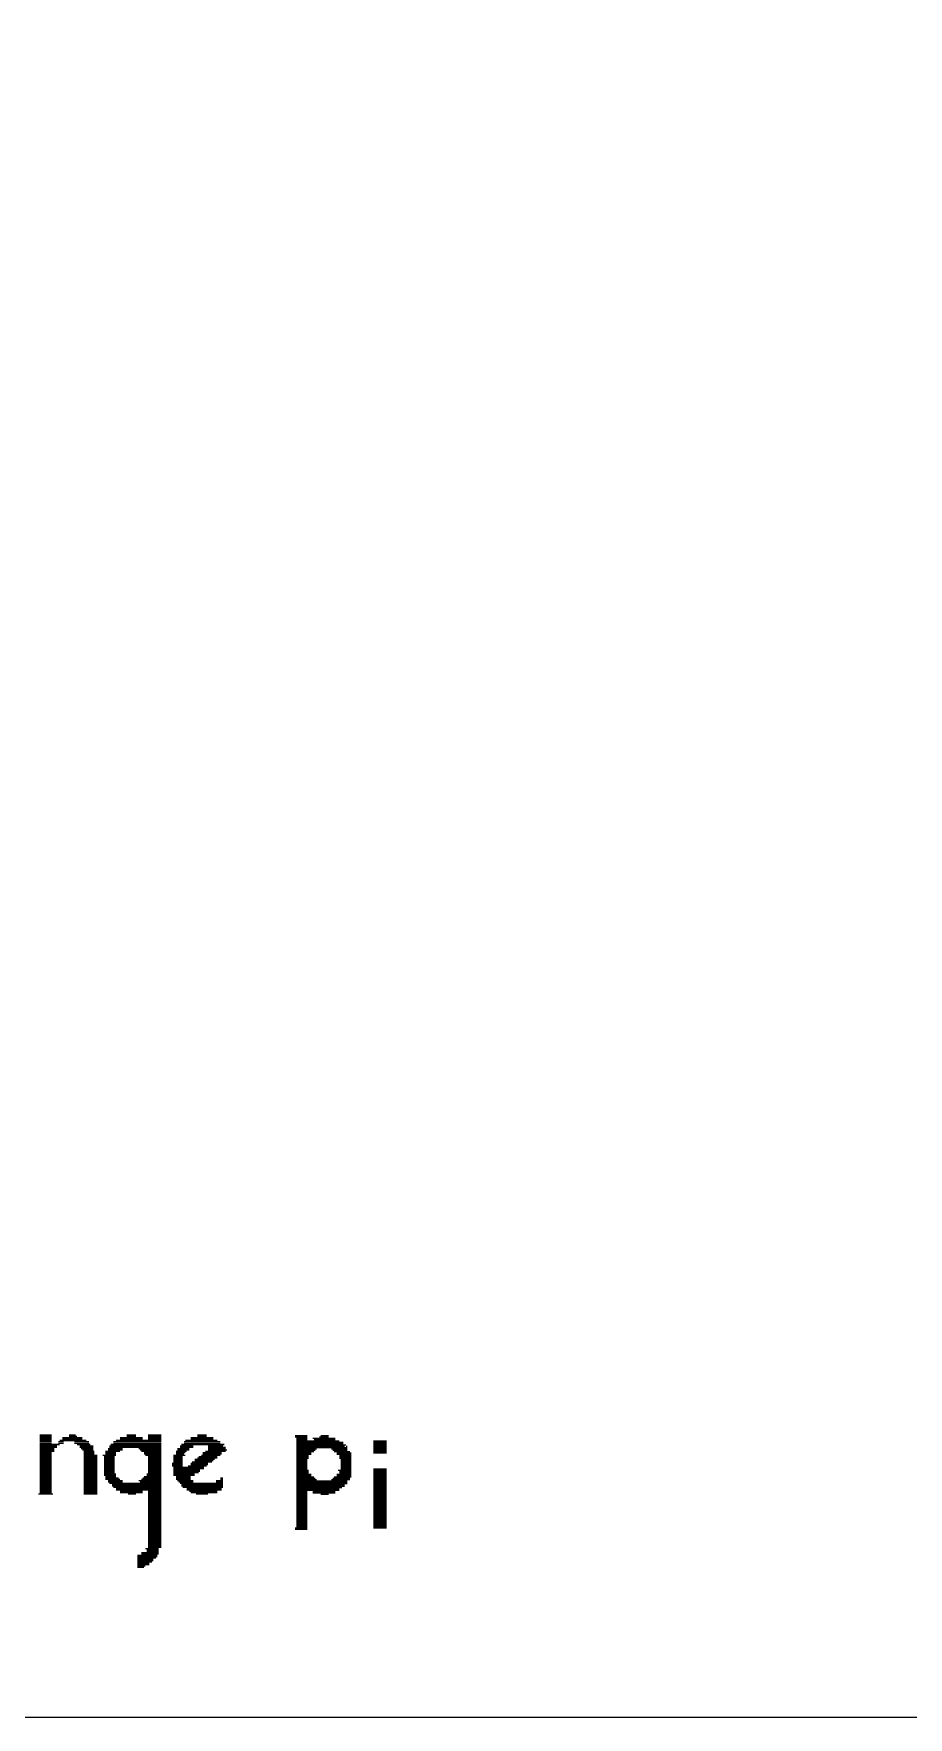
# Model space of a CAD drawing. Extents: x 24 to 162, y 5 to 143.
# Drawn here: x 109.46 to 127.21, y 4.79 to 38.97 of the extents above; entities that cross this region are included whole.
import ezdxf

# ---------------------------------------------------------------- set-up
doc = ezdxf.new("R2010")
doc.units = 0
doc.layers.add('BG_OUTLINE', color=7, linetype='CONTINUOUS')
doc.layers.add('BG_SILKSCREEN_TOP', color=7, linetype='CONTINUOUS')

msp = doc.modelspace()

# ---------------------------------------------------------------- linework, layer by layer
at = {"layer": 'BG_OUTLINE'}
msp.add_lwpolyline([(89.27973, 4.786376), (137.279634, 4.786376, 0.414205), (140.779246, 8.286242), (140.779246, 41.286176, 0.414226), (137.279634, 44.786296), (89.27973, 44.786296, 0.414268), (85.779356, 41.286176), (85.779356, 8.286242, 0.414248)], format="xyb", close=True, dxfattribs=at)
at = {"layer": 'BG_SILKSCREEN_TOP', "const_width": 0.027178}
for points in [[(109.578902, 10.5156), (109.82325, 10.5156)], [(109.578902, 10.488422), (109.82325, 10.488422)], [(109.578902, 10.461498), (109.82325, 10.461498)], [(109.578902, 10.43432), (109.82325, 10.43432)], [(109.578902, 10.407142), (109.82325, 10.407142)], [(109.578902, 10.380218), (109.82325, 10.380218)], [(109.578902, 10.352786), (109.82325, 10.352786)], [(109.578902, 10.325862), (109.986064, 10.325862)], [(109.578902, 10.29843), (109.931962, 10.29843)], [(109.578902, 10.271506), (109.931962, 10.271506)], [(109.578902, 10.244328), (109.877352, 10.244328)], [(109.958886, 10.380218), (110.067344, 10.380218)], [(109.958886, 10.352786), (110.067344, 10.352786)], [(109.986064, 10.407142), (110.528862, 10.407142)], [(110.04042, 10.461498), (110.447328, 10.461498)], [(110.04042, 10.43432), (110.447328, 10.43432)], [(110.176056, 10.5156), (110.311946, 10.5156)], [(110.176056, 10.488422), (110.33887, 10.488422)], [(110.284768, 10.380218), (110.583218, 10.380218)], [(110.284768, 10.352786), (110.583218, 10.352786)], [(110.33887, 10.325862), (110.610396, 10.325862)], [(110.393226, 10.29843), (110.664752, 10.29843)], [(110.393226, 10.271506), (110.664752, 10.271506)], [(110.420404, 10.244328), (110.664752, 10.244328)], [(110.963202, 10.244328), (111.261652, 10.244328)], [(110.99038, 10.29843), (112.048798, 10.29843)], [(110.99038, 10.271506), (112.048798, 10.271506)], [(111.017304, 10.325862), (112.048798, 10.325862)], [(111.07166, 10.380218), (112.048798, 10.380218)], [(111.07166, 10.352786), (112.048798, 10.352786)], [(111.126016, 10.407142), (112.048798, 10.407142)], [(111.207296, 10.461498), (111.668814, 10.461498)], [(111.207296, 10.43432), (111.668814, 10.43432)], [(111.343186, 10.5156), (111.533178, 10.5156)], [(111.343186, 10.488422), (111.533178, 10.488422)], [(111.58728, 10.244328), (112.048798, 10.244328)], [(111.777272, 10.5156), (112.048798, 10.5156)], [(111.777272, 10.488422), (112.048798, 10.488422)], [(111.777272, 10.461498), (112.048798, 10.461498)], [(111.777272, 10.43432), (112.048798, 10.43432)], [(112.37468, 10.244328), (112.618774, 10.244328)], [(112.428782, 10.29843), (112.700054, 10.29843)], [(112.428782, 10.271506), (112.700054, 10.271506)], [(112.45596, 10.325862), (113.324386, 10.325862)], [(112.510062, 10.380218), (113.243106, 10.380218)], [(112.510062, 10.352786), (113.243106, 10.352786)], [(112.53724, 10.407142), (113.188496, 10.407142)], [(112.645952, 10.461498), (113.107216, 10.461498)], [(112.645952, 10.43432), (113.107216, 10.43432)], [(112.781588, 10.5156), (112.97158, 10.5156)], [(112.781588, 10.488422), (112.97158, 10.488422)], [(112.998758, 10.29843), (113.297208, 10.29843)], [(112.998758, 10.271506), (113.351564, 10.271506)], [(112.998758, 10.244328), (113.351564, 10.244328)], [(114.765074, 10.507726), (115.009168, 10.507726)], [(114.765074, 10.480548), (115.009168, 10.480548)], [(114.792252, 10.45337), (115.009168, 10.45337)], [(114.792252, 10.426192), (115.009168, 10.426192)], [(114.792252, 10.399014), (115.660678, 10.399014)], [(114.792252, 10.37209), (115.742212, 10.37209)], [(114.792252, 10.344912), (115.742212, 10.344912)], [(114.792252, 10.317734), (115.796568, 10.317734)], [(114.792252, 10.290556), (115.769136, 10.290556)], [(114.792252, 10.263378), (115.823492, 10.263378)], [(115.11788, 10.45337), (115.579144, 10.45337)], [(115.145058, 10.426192), (115.579144, 10.426192)], [(115.253516, 10.480548), (115.443508, 10.480548)], [(115.280694, 10.507726), (115.443508, 10.507726)], [(115.796568, 10.290556), (115.823492, 10.290556)], [(116.354352, 10.39749), (116.625624, 10.39749)], [(116.354352, 10.370312), (116.625624, 10.370312)], [(116.354352, 10.343134), (116.625624, 10.343134)], [(116.354352, 10.31621), (116.625624, 10.31621)], [(116.354352, 10.289032), (116.625624, 10.289032)], [(116.354352, 10.2616), (116.625624, 10.2616)], [(109.578902, 10.21715), (109.877352, 10.21715)], [(109.578902, 10.190226), (109.877352, 10.190226)], [(109.578902, 10.162794), (109.82325, 10.162794)], [(109.578902, 10.13587), (109.82325, 10.13587)], [(109.578902, 10.108438), (109.82325, 10.108438)], [(109.578902, 10.081514), (109.82325, 10.081514)], [(109.578902, 10.054336), (109.82325, 10.054336)], [(109.578902, 10.027158), (109.82325, 10.027158)], [(109.578902, 9.99998), (109.82325, 9.99998)], [(109.578902, 9.973056), (109.82325, 9.973056)], [(109.578902, 9.945878), (109.82325, 9.945878)], [(109.578902, 9.918446), (109.82325, 9.918446)], [(110.447328, 10.21715), (110.664752, 10.21715)], [(110.47476, 10.190226), (110.691676, 10.190226)], [(110.47476, 10.162794), (110.691676, 10.162794)], [(110.47476, 10.13587), (110.691676, 10.13587)], [(110.47476, 10.108438), (110.746032, 10.108438)], [(110.47476, 10.081514), (110.746032, 10.081514)], [(110.47476, 10.054336), (110.746032, 10.054336)], [(110.47476, 10.027158), (110.746032, 10.027158)], [(110.47476, 9.99998), (110.746032, 9.99998)], [(110.47476, 9.973056), (110.746032, 9.973056)], [(110.47476, 9.945878), (110.746032, 9.945878)], [(110.47476, 9.918446), (110.746032, 9.918446)], [(110.854744, 10.108438), (111.126016, 10.108438)], [(110.881668, 10.081514), (111.098838, 10.081514)], [(110.881668, 10.054336), (111.098838, 10.054336)], [(110.881668, 10.027158), (111.098838, 10.027158)], [(110.881668, 9.99998), (111.098838, 9.99998)], [(110.881668, 9.973056), (111.098838, 9.973056)], [(110.881668, 9.945878), (111.098838, 9.945878)], [(110.881668, 9.918446), (111.098838, 9.918446)], [(110.908846, 10.190226), (111.207296, 10.190226)], [(110.908846, 10.162794), (111.126016, 10.162794)], [(110.908846, 10.13587), (111.126016, 10.13587)], [(110.963202, 10.21715), (111.261652, 10.21715)], [(111.614712, 10.21715), (112.048798, 10.21715)], [(111.641636, 10.190226), (112.048798, 10.190226)], [(111.695992, 10.162794), (112.048798, 10.162794)], [(111.695992, 10.13587), (112.048798, 10.13587)], [(111.72317, 10.108438), (112.048798, 10.108438)], [(111.777272, 10.081514), (112.048798, 10.081514)], [(111.777272, 10.054336), (112.048798, 10.054336)], [(111.777272, 10.027158), (112.048798, 10.027158)], [(111.777272, 9.99998), (112.048798, 9.99998)], [(111.777272, 9.973056), (112.048798, 9.973056)], [(111.777272, 9.945878), (112.048798, 9.945878)], [(111.777272, 9.918446), (112.048798, 9.918446)], [(112.265968, 9.945878), (112.483138, 9.945878)], [(112.265968, 9.918446), (112.483138, 9.918446)], [(112.293146, 10.108438), (112.53724, 10.108438)], [(112.293146, 10.081514), (112.483138, 10.081514)], [(112.293146, 10.054336), (112.483138, 10.054336)], [(112.293146, 10.027158), (112.483138, 10.027158)], [(112.293146, 9.99998), (112.483138, 9.99998)], [(112.293146, 9.973056), (112.483138, 9.973056)], [(112.347248, 10.190226), (112.564418, 10.190226)], [(112.347248, 10.162794), (112.53724, 10.162794)], [(112.347248, 10.13587), (112.510062, 10.13587)], [(112.37468, 10.21715), (112.618774, 10.21715)], [(112.645952, 9.945878), (112.998758, 9.945878)], [(112.645952, 9.918446), (112.998758, 9.918446)], [(112.67313, 9.973056), (113.080038, 9.973056)], [(112.727232, 10.027158), (113.134394, 10.027158)], [(112.727232, 9.99998), (113.107216, 9.99998)], [(112.781588, 10.054336), (113.188496, 10.054336)], [(112.808766, 10.081514), (113.188496, 10.081514)], [(112.863122, 10.108438), (113.243106, 10.108438)], [(112.890046, 10.162794), (113.27003, 10.162794)], [(112.890046, 10.13587), (113.27003, 10.13587)], [(112.944402, 10.190226), (113.351564, 10.190226)], [(112.998758, 10.21715), (113.378488, 10.21715)], [(114.792252, 10.2362), (115.19916, 10.2362)], [(114.792252, 10.209022), (115.172236, 10.209022)], [(114.792252, 10.182098), (115.145058, 10.182098)], [(114.792252, 10.15492), (115.090702, 10.15492)], [(114.792252, 10.127742), (115.090702, 10.127742)], [(114.792252, 10.100564), (115.0366, 10.100564)], [(114.792252, 10.07364), (115.0366, 10.07364)], [(114.792252, 10.046208), (115.0366, 10.046208)], [(114.792252, 10.01903), (115.009168, 10.01903)], [(114.792252, 9.992106), (115.009168, 9.992106)], [(114.792252, 9.964928), (115.009168, 9.964928)], [(114.792252, 9.93775), (115.009168, 9.93775)], [(114.792252, 9.910572), (115.009168, 9.910572)], [(115.497864, 10.2362), (115.823492, 10.2362)], [(115.525042, 10.209022), (115.823492, 10.209022)], [(115.55222, 10.182098), (115.877848, 10.182098)], [(115.606576, 10.15492), (115.905026, 10.15492)], [(115.606576, 10.127742), (115.905026, 10.127742)], [(115.660678, 10.100564), (115.905026, 10.100564)], [(115.660678, 10.07364), (115.905026, 10.07364)], [(115.660678, 10.046208), (115.905026, 10.046208)], [(115.687856, 10.01903), (115.905026, 10.01903)], [(115.687856, 9.992106), (115.905026, 9.992106)], [(115.687856, 9.964928), (115.905026, 9.964928)], [(115.687856, 9.93775), (115.905026, 9.93775)], [(115.687856, 9.910572), (115.905026, 9.910572)], [(116.354352, 10.234676), (116.625624, 10.234676)], [(116.354352, 10.207498), (116.625624, 10.207498)], [(116.354352, 10.18032), (116.625624, 10.18032)], [(116.354352, 10.153142), (116.625624, 10.153142)], [(109.578902, 9.891776), (109.82325, 9.891776)], [(109.578902, 9.864344), (109.82325, 9.864344)], [(109.578902, 9.837166), (109.82325, 9.837166)], [(109.578902, 9.809988), (109.82325, 9.809988)], [(109.578902, 9.783064), (109.82325, 9.783064)], [(109.578902, 9.755886), (109.82325, 9.755886)], [(109.578902, 9.728708), (109.82325, 9.728708)], [(109.578902, 9.701784), (109.82325, 9.701784)], [(109.578902, 9.674352), (109.82325, 9.674352)], [(109.578902, 9.64692), (109.82325, 9.64692)], [(109.578902, 9.619996), (109.82325, 9.619996)], [(109.578902, 9.593072), (109.82325, 9.593072)], [(109.578902, 9.56564), (109.82325, 9.56564)], [(110.47476, 9.891776), (110.746032, 9.891776)], [(110.47476, 9.864344), (110.746032, 9.864344)], [(110.47476, 9.837166), (110.746032, 9.837166)], [(110.47476, 9.809988), (110.746032, 9.809988)], [(110.47476, 9.783064), (110.746032, 9.783064)], [(110.47476, 9.755886), (110.746032, 9.755886)], [(110.47476, 9.728708), (110.746032, 9.728708)], [(110.47476, 9.701784), (110.746032, 9.701784)], [(110.47476, 9.674352), (110.746032, 9.674352)], [(110.47476, 9.64692), (110.746032, 9.64692)], [(110.47476, 9.619996), (110.746032, 9.619996)], [(110.47476, 9.593072), (110.746032, 9.593072)], [(110.47476, 9.56564), (110.746032, 9.56564)], [(110.881668, 9.891776), (111.098838, 9.891776)], [(110.881668, 9.864344), (111.098838, 9.864344)], [(110.881668, 9.837166), (111.098838, 9.837166)], [(110.881668, 9.809988), (111.098838, 9.809988)], [(110.881668, 9.783064), (111.098838, 9.783064)], [(110.881668, 9.755886), (111.098838, 9.755886)], [(110.881668, 9.728708), (111.126016, 9.728708)], [(110.881668, 9.701784), (111.126016, 9.701784)], [(110.908846, 9.674352), (111.126016, 9.674352)], [(110.908846, 9.64692), (111.180372, 9.64692)], [(110.908846, 9.619996), (111.207296, 9.619996)], [(110.963202, 9.593072), (111.261652, 9.593072)], [(110.963202, 9.56564), (111.261652, 9.56564)], [(111.58728, 9.593072), (112.048798, 9.593072)], [(111.614712, 9.56564), (112.048798, 9.56564)], [(111.641636, 9.619996), (112.048798, 9.619996)], [(111.668814, 9.64692), (112.048798, 9.64692)], [(111.695992, 9.674352), (112.048798, 9.674352)], [(111.750348, 9.728708), (112.048798, 9.728708)], [(111.750348, 9.701784), (112.048798, 9.701784)], [(111.777272, 9.891776), (112.048798, 9.891776)], [(111.777272, 9.864344), (112.048798, 9.864344)], [(111.777272, 9.837166), (112.048798, 9.837166)], [(111.777272, 9.809988), (112.048798, 9.809988)], [(111.777272, 9.783064), (112.048798, 9.783064)], [(111.777272, 9.755886), (112.048798, 9.755886)], [(112.265968, 9.891776), (112.483138, 9.891776)], [(112.293146, 9.864344), (112.917224, 9.864344)], [(112.293146, 9.837166), (112.917224, 9.837166)], [(112.293146, 9.809988), (112.835944, 9.809988)], [(112.293146, 9.783064), (112.835944, 9.783064)], [(112.293146, 9.755886), (112.808766, 9.755886)], [(112.293146, 9.728708), (112.727232, 9.728708)], [(112.293146, 9.701784), (112.727232, 9.701784)], [(112.347248, 9.674352), (112.645952, 9.674352)], [(112.347248, 9.64692), (112.645952, 9.64692)], [(112.347248, 9.619996), (112.645952, 9.619996)], [(112.37468, 9.593072), (112.700054, 9.593072)], [(112.401604, 9.56564), (112.700054, 9.56564)], [(112.591596, 9.891776), (112.97158, 9.891776)], [(113.161572, 9.593072), (113.297208, 9.593072)], [(113.161572, 9.56564), (113.297208, 9.56564)], [(113.243106, 9.64692), (113.297208, 9.64692)], [(113.243106, 9.619996), (113.297208, 9.619996)], [(114.792252, 9.883648), (115.009168, 9.883648)], [(114.792252, 9.856216), (115.009168, 9.856216)], [(114.792252, 9.829038), (115.009168, 9.829038)], [(114.792252, 9.802114), (115.0366, 9.802114)], [(114.792252, 9.774936), (115.0366, 9.774936)], [(114.792252, 9.747758), (115.0366, 9.747758)], [(114.792252, 9.72058), (115.090702, 9.72058)], [(114.792252, 9.693656), (115.090702, 9.693656)], [(114.792252, 9.666224), (115.145058, 9.666224)], [(114.792252, 9.639046), (115.172236, 9.639046)], [(114.792252, 9.612122), (115.19916, 9.612122)], [(114.792252, 9.584944), (115.823492, 9.584944)], [(115.497864, 9.612122), (115.877848, 9.612122)], [(115.525042, 9.639046), (115.877848, 9.639046)], [(115.55222, 9.666224), (115.905026, 9.666224)], [(115.606576, 9.72058), (115.905026, 9.72058)], [(115.606576, 9.693656), (115.905026, 9.693656)], [(115.6335, 9.802114), (115.905026, 9.802114)], [(115.660678, 9.774936), (115.905026, 9.774936)], [(115.660678, 9.747758), (115.905026, 9.747758)], [(115.687856, 9.883648), (115.905026, 9.883648)], [(115.687856, 9.856216), (115.905026, 9.856216)], [(115.687856, 9.829038), (115.905026, 9.829038)], [(116.354352, 9.827768), (116.625624, 9.827768)], [(116.354352, 9.80059), (116.625624, 9.80059)], [(116.354352, 9.773412), (116.625624, 9.773412)], [(116.354352, 9.746488), (116.625624, 9.746488)], [(116.354352, 9.719056), (116.625624, 9.719056)], [(116.354352, 9.692132), (116.625624, 9.692132)], [(116.354352, 9.6647), (116.625624, 9.6647)], [(116.354352, 9.637776), (116.625624, 9.637776)], [(116.354352, 9.610598), (116.625624, 9.610598)], [(116.354352, 9.58342), (116.625624, 9.58342)], [(109.551978, 9.3218), (109.850428, 9.3218)], [(109.578902, 9.538716), (109.82325, 9.538716)], [(109.578902, 9.511792), (109.82325, 9.511792)], [(109.578902, 9.48436), (109.82325, 9.48436)], [(109.578902, 9.457436), (109.82325, 9.457436)], [(109.578902, 9.430004), (109.82325, 9.430004)], [(109.578902, 9.40308), (109.82325, 9.40308)], [(109.578902, 9.375648), (109.82325, 9.375648)], [(109.578902, 9.348724), (109.82325, 9.348724)], [(110.47476, 9.538716), (110.746032, 9.538716)], [(110.47476, 9.511792), (110.746032, 9.511792)], [(110.47476, 9.48436), (110.746032, 9.48436)], [(110.47476, 9.457436), (110.746032, 9.457436)], [(110.47476, 9.430004), (110.746032, 9.430004)], [(110.47476, 9.40308), (110.746032, 9.40308)], [(110.47476, 9.375648), (110.746032, 9.375648)], [(110.47476, 9.348724), (110.746032, 9.348724)], [(110.47476, 9.3218), (110.746032, 9.3218)], [(110.99038, 9.538716), (112.048798, 9.538716)], [(111.044736, 9.511792), (112.048798, 9.511792)], [(111.044736, 9.48436), (112.048798, 9.48436)], [(111.07166, 9.457436), (112.048798, 9.457436)], [(111.126016, 9.430004), (112.048798, 9.430004)], [(111.126016, 9.40308), (112.048798, 9.40308)], [(111.207296, 9.375648), (111.668814, 9.375648)], [(111.207296, 9.348724), (111.668814, 9.348724)], [(111.370364, 9.3218), (111.533178, 9.3218)], [(111.777272, 9.375648), (112.048798, 9.375648)], [(111.777272, 9.348724), (112.048798, 9.348724)], [(111.777272, 9.3218), (112.048798, 9.3218)], [(111.777272, 9.294368), (112.048798, 9.294368)], [(111.777272, 9.267444), (112.048798, 9.267444)], [(111.777272, 9.240012), (112.048798, 9.240012)], [(112.428782, 9.538716), (113.297208, 9.538716)], [(112.45596, 9.511792), (113.297208, 9.511792)], [(112.45596, 9.48436), (113.297208, 9.48436)], [(112.483138, 9.457436), (113.297208, 9.457436)], [(112.564418, 9.430004), (113.27003, 9.430004)], [(112.564418, 9.40308), (113.27003, 9.40308)], [(112.618774, 9.375648), (113.188496, 9.375648)], [(112.645952, 9.348724), (113.188496, 9.348724)], [(112.75441, 9.3218), (112.998758, 9.3218)], [(114.792252, 9.557766), (115.823492, 9.557766)], [(114.792252, 9.530588), (115.823492, 9.530588)], [(114.792252, 9.503664), (115.769136, 9.503664)], [(114.792252, 9.476232), (115.769136, 9.476232)], [(114.792252, 9.449308), (115.715034, 9.449308)], [(114.792252, 9.42213), (115.660678, 9.42213)], [(114.792252, 9.394952), (115.660678, 9.394952)], [(114.792252, 9.367774), (115.009168, 9.367774)], [(114.792252, 9.365742), (115.009168, 9.365742)], [(114.792252, 9.340596), (115.009168, 9.340596)], [(114.792252, 9.338564), (115.009168, 9.338564)], [(114.792252, 9.313672), (115.009168, 9.313672)], [(114.792252, 9.31164), (115.009168, 9.31164)], [(114.792252, 9.28624), (115.009168, 9.28624)], [(114.792252, 9.284208), (115.009168, 9.284208)], [(114.792252, 9.259316), (115.009168, 9.259316)], [(114.792252, 9.256014), (115.009168, 9.256014)], [(114.792252, 9.232138), (115.009168, 9.232138)], [(114.792252, 9.22909), (115.009168, 9.22909)], [(115.11788, 9.367774), (115.579144, 9.367774)], [(115.11788, 9.340596), (115.579144, 9.340596)], [(115.280694, 9.313672), (115.443508, 9.313672)], [(116.354352, 9.556496), (116.625624, 9.556496)], [(116.354352, 9.529064), (116.625624, 9.529064)], [(116.354352, 9.50214), (116.625624, 9.50214)], [(116.354352, 9.474708), (116.625624, 9.474708)], [(116.354352, 9.447784), (116.625624, 9.447784)], [(116.354352, 9.420606), (116.625624, 9.420606)], [(116.354352, 9.393428), (116.625624, 9.393428)], [(116.354352, 9.366504), (116.625624, 9.366504)], [(116.354352, 9.339072), (116.625624, 9.339072)], [(116.354352, 9.312148), (116.625624, 9.312148)], [(116.354352, 9.28497), (116.625624, 9.28497)], [(116.354352, 9.257792), (116.625624, 9.257792)], [(116.354352, 9.23036), (116.625624, 9.23036)], [(111.777272, 9.212834), (112.048798, 9.212834)], [(111.777272, 9.185656), (112.048798, 9.185656)], [(111.777272, 9.158732), (112.048798, 9.158732)], [(111.777272, 9.131554), (112.048798, 9.131554)], [(111.777272, 9.104376), (112.048798, 9.104376)], [(111.777272, 9.077452), (112.048798, 9.077452)], [(111.777272, 9.05002), (112.048798, 9.05002)], [(111.777272, 9.022842), (112.048798, 9.022842)], [(111.777272, 8.995664), (112.048798, 8.995664)], [(111.777272, 8.968486), (112.048798, 8.968486)], [(111.777272, 8.941562), (112.048798, 8.941562)], [(111.777272, 8.914384), (112.048798, 8.914384)], [(111.777272, 8.887206), (112.048798, 8.887206)], [(114.792252, 9.20496), (115.009168, 9.20496)], [(114.792252, 9.201912), (115.009168, 9.201912)], [(114.792252, 9.177782), (115.009168, 9.177782)], [(114.792252, 9.17448), (115.009168, 9.17448)], [(114.792252, 9.150604), (115.009168, 9.150604)], [(114.792252, 9.147556), (115.009168, 9.147556)], [(114.792252, 9.12368), (115.009168, 9.12368)], [(114.792252, 9.120378), (115.009168, 9.120378)], [(114.792252, 9.096248), (115.009168, 9.096248)], [(114.792252, 9.0932), (115.009168, 9.0932)], [(114.792252, 9.069324), (115.009168, 9.069324)], [(114.792252, 9.066022), (115.009168, 9.066022)], [(114.792252, 9.042146), (115.009168, 9.042146)], [(114.792252, 9.039098), (115.009168, 9.039098)], [(114.792252, 9.01192), (115.009168, 9.01192)], [(114.792252, 8.984742), (115.009168, 8.984742)], [(114.792252, 8.957818), (115.009168, 8.957818)], [(114.792252, 8.930386), (115.009168, 8.930386)], [(114.792252, 8.903208), (115.009168, 8.903208)], [(114.792252, 8.87603), (115.009168, 8.87603)], [(116.354352, 9.20369), (116.625624, 9.20369)], [(116.354352, 9.176512), (116.625624, 9.176512)], [(116.354352, 9.14908), (116.625624, 9.14908)], [(116.354352, 9.122156), (116.625624, 9.122156)], [(116.354352, 9.094978), (116.625624, 9.094978)], [(116.354352, 9.0678), (116.625624, 9.0678)], [(116.354352, 9.040622), (116.625624, 9.040622)], [(116.354352, 9.013698), (116.625624, 9.013698)], [(116.354352, 8.98652), (116.625624, 8.98652)], [(116.354352, 8.959088), (116.625624, 8.959088)], [(116.354352, 8.932164), (116.625624, 8.932164)], [(116.354352, 8.904986), (116.625624, 8.904986)], [(116.354352, 8.877808), (116.625624, 8.877808)], [(111.777272, 8.860282), (112.048798, 8.860282)], [(111.777272, 8.833104), (112.048798, 8.833104)], [(111.777272, 8.805672), (112.048798, 8.805672)], [(111.777272, 8.778494), (112.048798, 8.778494)], [(111.777272, 8.75157), (112.048798, 8.75157)], [(111.777272, 8.724392), (112.048798, 8.724392)], [(111.777272, 8.697214), (112.048798, 8.697214)], [(111.777272, 8.67029), (112.048798, 8.67029)], [(111.777272, 8.643112), (112.048798, 8.643112)], [(111.777272, 8.61568), (112.048798, 8.61568)], [(111.777272, 8.588502), (112.048798, 8.588502)], [(111.777272, 8.561578), (112.048798, 8.561578)], [(111.777272, 8.5344), (112.048798, 8.5344)], [(114.765074, 8.631936), (115.009168, 8.631936)], [(114.765074, 8.604758), (115.009168, 8.604758)], [(114.792252, 8.849106), (115.009168, 8.849106)], [(114.792252, 8.821928), (115.009168, 8.821928)], [(114.792252, 8.79475), (115.009168, 8.79475)], [(114.792252, 8.767826), (115.009168, 8.767826)], [(114.792252, 8.740394), (115.009168, 8.740394)], [(114.792252, 8.713216), (115.009168, 8.713216)], [(114.792252, 8.686038), (115.009168, 8.686038)], [(114.792252, 8.659114), (115.009168, 8.659114)], [(116.354352, 8.85063), (116.625624, 8.85063)], [(116.354352, 8.823706), (116.625624, 8.823706)], [(116.354352, 8.796274), (116.625624, 8.796274)], [(116.354352, 8.76935), (116.625624, 8.76935)], [(116.354352, 8.742172), (116.625624, 8.742172)], [(116.354352, 8.714994), (116.625624, 8.714994)], [(116.354352, 8.687816), (116.625624, 8.687816)], [(116.354352, 8.660638), (116.625624, 8.660638)], [(116.354352, 8.633714), (116.625624, 8.633714)], [(111.72317, 8.209026), (111.994696, 8.209026)], [(111.777272, 8.507222), (112.048798, 8.507222)], [(111.777272, 8.480298), (112.048798, 8.480298)], [(111.777272, 8.45312), (112.048798, 8.45312)], [(111.777272, 8.425942), (112.048798, 8.425942)], [(111.777272, 8.39851), (112.048798, 8.39851)], [(111.777272, 8.371586), (112.048798, 8.371586)], [(111.777272, 8.344408), (112.048798, 8.344408)], [(111.777272, 8.31723), (112.048798, 8.31723)], [(111.777272, 8.290306), (112.048798, 8.290306)], [(111.777272, 8.263128), (112.048798, 8.263128)], [(111.777272, 8.23595), (112.048798, 8.23595)], [(111.560356, 8.073136), (111.967264, 8.073136)], [(111.560356, 8.045958), (111.967264, 8.045958)], [(111.560356, 8.01878), (111.940086, 8.01878)], [(111.560356, 7.991856), (111.885984, 7.991856)], [(111.560356, 7.964424), (111.885984, 7.964424)], [(111.560356, 7.937246), (111.858806, 7.937246)], [(111.560356, 7.910068), (111.804704, 7.910068)], [(111.560356, 7.883144), (111.804704, 7.883144)], [(111.560356, 7.855966), (111.72317, 7.855966)], [(111.641636, 8.127238), (111.994696, 8.127238)], [(111.641636, 8.10006), (111.994696, 8.10006)], [(111.750348, 8.181848), (111.994696, 8.181848)], [(111.750348, 8.154416), (111.994696, 8.154416)], [(111.560356, 7.828788), (111.695992, 7.828788)]]:
    msp.add_lwpolyline(points, dxfattribs=at)

doc.saveas('drawing.dxf')
